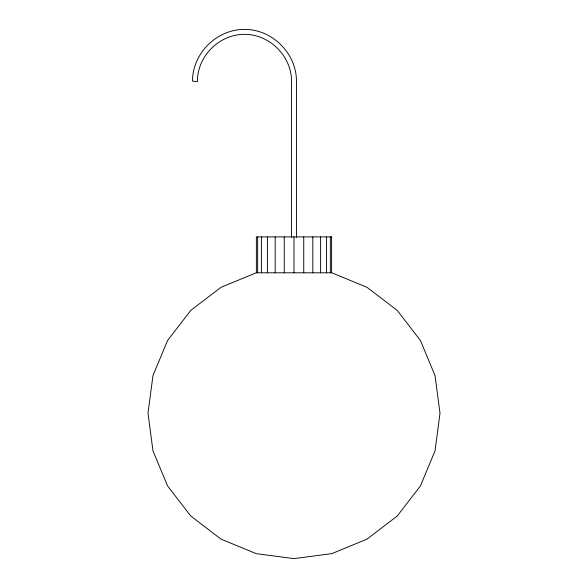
<?xml version="1.0" encoding="UTF-8"?>
<svg xmlns="http://www.w3.org/2000/svg" width="588" height="588" viewBox="0 0 588 588"><rect width="100%" height="100%" fill="white"/><g stroke="black" fill="none" stroke-linecap="round" stroke-linejoin="round"><path stroke-width="0.88" d="M256.214 272.795L221 287.319L190.762 310.427L167.558 340.533L152.968 375.592L147.992 413.224L152.968 450.849L167.558 485.909L190.762 516.021L221 539.122L256.214 553.646L294 558.6L331.786 553.646L367 539.122L397.238 516.021L420.442 485.909L435.032 450.849L440.008 413.224L435.032 375.592L420.442 340.533L397.238 310.427L367 287.319L331.786 272.795M330.346 236.905L330.346 272.795M326.583 236.905L326.583 272.795M320.607 236.905L320.607 272.795M312.816 236.905L312.816 272.795M303.739 236.905L303.739 272.795M296.455 237.368L296.455 81.232C296.58 53.464 272.237 29.231 244.483 29.4C216.796 29.238 192.445 53.361 192.526 81.078L197.392 81.717C197.149 56.426 219.155 34.185 244.483 34.347C269.73 34.185 291.751 56.323 291.545 81.556L291.545 237.412M294 236.905L294 272.795M284.261 236.905L284.261 272.795M275.184 236.905L275.184 272.795M267.393 236.905L267.393 272.795M261.417 236.905L261.417 272.795M257.654 236.905L257.654 272.795M331.625 236.905L256.375 236.905L256.375 272.795L331.625 272.795L331.625 236.905"/></g></svg>
